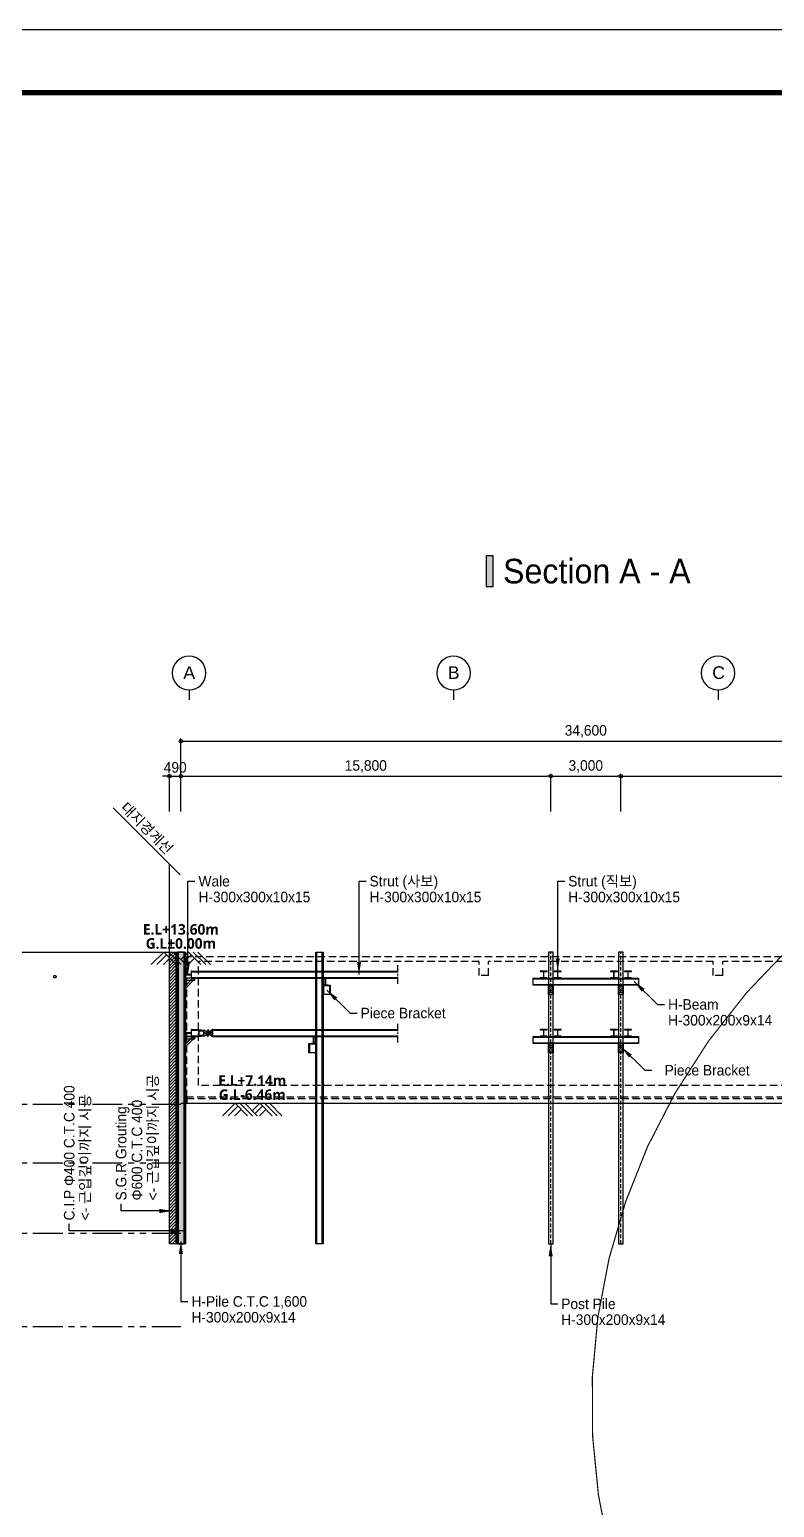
# Model space of a CAD drawing. Header units: millimetres. Extents: x 1073475 to 2890243, y -1340830 to -367733.
# Drawn here: x 1440523 to 1472353, y -430862 to -367733 of the extents above; entities that cross this region are included whole.
import ezdxf
from ezdxf.enums import TextEntityAlignment as Align
from ezdxf.xclip import XClip

# ---------------------------------------------------------------- set-up
doc = ezdxf.new("R2010")
doc.units = ezdxf.units.MM
doc.header["$LTSCALE"] = 50
doc.header["$XCLIPFRAME"] = 2
doc.header["$PDMODE"] = 3
doc.header["$PDSIZE"] = 100
for name, pattern in [('CENTER', [2, 1.25, -0.25, 0.25, -0.25]), ('HIDDEN', [9.525, 6.35, -3.175]), ('HIDDEN2', [4.7625, 3.175, -1.5875]), ('PHANTOM', [63.5, 31.75, -6.35, 6.35, -6.35, 6.35, -6.35])]:
    doc.linetypes.add(name, pattern=pattern)
doc.layers.get('Defpoints').update_dxf_attribs({"color": 151})
for name, color, linetype in [('1', 1, 'Continuous'), ('1-우수관로', 140, '우수'), ('11', 11, 'Continuous'), ('3', 3, 'Continuous'), ('A-SYM', 7, 'Continuous'), ('A_BRICK', 3, 'Continuous'), ('ANGLE', 1, 'Continuous'), ('C-DIM', 7, 'Continuous'), ('CIP', 1, 'Continuous'), ('H-BEAM', 5, 'Continuous'), ('LW-소공', 8, 'Continuous'), ('PIECE BRACKET', 1, 'Continuous'), ('PILE', 3, 'Continuous'), ('POST PILE', 6, 'Continuous'), ('POST PILE-1', 4, 'Continuous'), ('RXCOBAL', 7, 'Continuous'), ('SITE', 7, 'PHANTOM'), ('STRUT', 3, 'Continuous'), ('STRUT-하', 3, 'Continuous'), ('TEX', 3, 'Continuous'), ('TEXT', 3, 'Continuous'), ('TITLE-2', 3, 'Continuous'), ('WALE-1', 3, 'Continuous'), ('건축', 233, 'HIDDEN'), ('대지경계선', 6, 'PHANTOM'), ('연속지적도', 32, 'Continuous'), ('유압JACK', 2, 'Continuous'), ('주상도0', 222, 'Continuous'), ('지하지장물_가스관로', 2, 'Continuous'), ('지하지장물_상수관로', 5, 'HIDDEN2'), ('지하지장물_전기관로', 1, 'HIDDEN2')]:
    doc.layers.add(name, color=color, linetype=linetype)
doc.styles.add('LT', font='')
doc.styles.add('RXHG', font='arial.ttf')
doc.styles.get("Standard").update_dxf_attribs({"font": ''})
doc.styles.add('돋움', font='')
doc.styles.add('맑은고딕', font='malgunbd.ttf')
doc.styles.get('LT').set_extended_font_data('GulimChe')
doc.styles.get('Standard').set_extended_font_data('Dotum')
doc.styles.get('돋움').set_extended_font_data('Dotum')
doc.linetypes.add('GAS_LINE', pattern='A,0.5,-0.2,["GAS",Standard,S=0.1,R=0,X=-0.1,Y=-0.05],-0.25', length=0.95)
doc.linetypes.add('POWER_LINE', pattern='A,12.7,-5.08,["POWER",Standard,S=2.54,R=0,X=-2.54,Y=-1.27],-6.35', length=24.13)
doc.linetypes.add('WATER_LINE', pattern='A,12.7,-5.08,["WATER",Standard,S=2.54,R=0,X=-2.54,Y=-1.27],-6.35', length=24.13)
doc.linetypes.add('우수', pattern='A,0.5,-0.05,["우수",LT,S=0.1,R=0,X=0,Y=-0.05],-0.4', length=0.95)
doc.dimstyles.new('SAM-200-지시선', dxfattribs={"dimscale": 0.1, "dimtxt": 300, "dimasz": 360, "dimexe": 70, "dimexo": 0, "dimgap": 100, "dimtad": 1, "dimdec": 0, "dimzin": 0, "dimdsep": 46, "dimlunit": 6, "dimtxsty": '돋움', "dimcen": 100, "dimclrd": 1, "dimclre": 1, "dimclrt": 256, "dimadec": 0, "dimazin": 0, "dimtfac": 1, "dimtdec": 0, "dimtix": 1, "dimtmove": 2, "dimatfit": 3, "dimfxl": 70, "dimtolj": 1, "dimtzin": 0, "dimlwd": -1, "dimlwe": -1, "dimarcsym": 0})
doc.dimstyles.new('SAM-300', dxfattribs={"dimscale": 1.5, "dimtxt": 300, "dimasz": 100, "dimexe": 70, "dimexo": 0, "dimgap": 100, "dimtad": 1, "dimdec": 0, "dimzin": 0, "dimdsep": 46, "dimlunit": 6, "dimtxsty": '돋움', "dimblk": 'ORIGIN', "dimcen": 100, "dimclrd": 1, "dimclre": 1, "dimclrt": 7, "dimadec": 0, "dimazin": 0, "dimtfac": 1, "dimtdec": 0, "dimtix": 1, "dimtmove": 2, "dimatfit": 3, "dimfxl": 70, "dimtolj": 1, "dimtzin": 0, "dimlwd": -1, "dimlwe": -1, "dimarcsym": 0})

# ---------------------------------------------------------------- blocks, each defined once
blk = doc.blocks.new('A$405090834614')
at = {"layer": '1-우수관로', "color": 251, "linetype": '우수', "lineweight": 0, "ltscale": 80}
blk.add_lwpolyline([(185502, 13028), (184884, 22596), (180273, 88945), (172057, 168906), (121638, 164312), (118262, 188984)], dxfattribs=at)
at = {"layer": '연속지적도', "color": 251}
for p, q in [((195078, 143943), (209727, 2404)), ((209727, 2404), (195078, 143943))]:
    blk.add_line(p, q, dxfattribs=at)
at = {"layer": '지하지장물_가스관로', "color": 251, "linetype": 'GAS_LINE', "ltscale": 3}
blk.add_lwpolyline([(172043, 129154), (173937, 129308), (182760, 39013), (182551, 11068)], dxfattribs=at)
at = {"layer": '지하지장물_상수관로', "color": 251, "linetype": 'WATER_LINE', "ltscale": 3}
blk.add_lwpolyline([(165003, 177754), (176543, 74656), (179909, 44130), (180541, 14655)], dxfattribs=at)
at = {"layer": '지하지장물_전기관로', "color": 251, "linetype": 'POWER_LINE', "ltscale": 3}
blk.add_lwpolyline([(186670, 16637), (186590, 33534), (184398, 74092), (182595, 86963), (177310, 132594), (173297, 174213)], dxfattribs=at)
blk = doc.blocks.new('A$C62E05D53')
at = {"layer": '1'}
for p, q in [((-273, 0), (-628, -356)), ((84, -356), (-273, 0)), ((221, -356), (-137, 0)), ((357, -356), (0, 0)), ((429, 0), (215, -215)), ((787, -356), (429, 0)), ((923, -356), (566, 0)), ((1060, -356), (703, 0)), ((-195, -78), (-472, -356)), ((-97, -175), (-277, -356)), ((508, -78), (294, -293)), ((605, -175), (425, -356))]:
    blk.add_line(p, q, dxfattribs=at)
blk = doc.blocks.new('A-A')
at = {"layer": '건축'}
for p, q in [((-17050, 260), (-17050, 6260)), ((13150, 6260), (-17050, 6260)), ((-16550, 760), (-16550, 6060)), ((-4550, 6060), (-16550, 6060)), ((-4550, 5460), (-4550, 6060)), ((5450, 6060), (-4150, 6060)), ((-4150, 5460), (-4150, 6060)), ((5450, 5460), (5450, 6060)), ((12750, 6060), (5850, 6060)), ((5850, 5460), (5850, 6060)), ((12750, 5460), (12750, 6060)), ((17050, 6160), (13150, 6160)), ((16550, 5960), (13150, 5960)), ((13150, 5960), (13150, 760)), ((16550, 5960), (16550, 760)), ((17050, 6160), (17050, 260)), ((-4150, 5460), (-4550, 5460)), ((5850, 5460), (5450, 5460)), ((12950, 5460), (12750, 5460)), ((12950, 760), (-16550, 760)), ((16550, 760), (13150, 760)), ((-17050, 260), (-17050, 0)), ((17050, 260), (-17050, 260)), ((-17050, 200), (17050, 200)), ((-17050, 0), (17050, 0)), ((17050, 260), (17050, 0))]:
    blk.add_line(p, q, dxfattribs=at)
for points in [[(13150, 6160), (13150, 6260)], [(12950, 5460), (12950, 760)]]:
    blk.add_lwpolyline(points, dxfattribs=at)
blk = doc.blocks.new('A$C26452653')
at = {"layer": '유압JACK'}
for p, q in [((0, 600), (0, 587)), ((0, 600), (300, 600)), ((300, 600), (0, 600)), ((0, 13), (26, 234)), ((0, 13), (0, 0)), ((0, 0), (300, 0)), ((5, 582), (62, 582)), ((5, 582), (150, 582)), ((5, 582), (125, 582)), ((5, 18), (25, 18)), ((9, 582), (82, 471)), ((17, 413), (64, 417)), ((17, 393), (64, 389)), ((40, 33), (40, 244)), ((77, 363), (54, 296)), ((56, 21), (56, 199)), ((56, 168), (60, 168)), ((56, 153), (60, 153)), ((56, 63), (60, 63)), ((56, 48), (60, 48)), ((70, 311), (57, 299)), ((59, 18), (241, 18)), ((60, 168), (60, 153)), ((60, 48), (60, 63)), ((83, 450), (77, 568)), ((77, 434), (77, 432)), ((77, 432), (77, 372)), ((77, 374), (77, 372)), ((77, 373), (77, 372)), ((133, 368), (77, 368)), ((77, 368), (77, 327)), ((150, 438), (81, 438)), ((150, 368), (81, 368)), ((150, 444), (89, 444)), ((92, 226), (92, 221)), ((92, 226), (207, 226)), ((92, 221), (207, 221)), ((95, 444), (95, 438)), ((95, 444), (205, 444)), ((95, 438), (205, 438)), ((98, 444), (98, 438)), ((98, 234), (98, 226)), ((98, 226), (197, 226)), ((101, 235), (101, 226)), ((102, 226), (102, 221)), ((103, 226), (103, 221)), ((103, 221), (195, 221)), ((103, 218), (103, 213)), ((103, 218), (195, 218)), ((103, 213), (197, 213)), ((105, 221), (105, 218)), ((133, 368), (222, 368)), ((295, 582), (139, 582)), ((142, 479), (140, 567)), ((141, 247), (141, 360)), ((141, 341), (159, 341)), ((141, 259), (159, 259)), ((150, 444), (211, 444)), ((150, 438), (218, 438)), ((150, 368), (218, 368)), ((158, 479), (160, 567)), ((159, 247), (159, 360)), ((295, 582), (175, 582)), ((195, 221), (197, 221)), ((195, 221), (195, 218)), ((195, 218), (197, 218)), ((197, 226), (197, 221)), ((197, 226), (197, 221)), ((197, 226), (197, 221)), ((197, 226), (202, 226)), ((197, 218), (197, 213)), ((199, 235), (199, 226)), ((202, 444), (202, 438)), ((202, 234), (202, 226)), ((205, 444), (205, 438)), ((207, 226), (207, 221)), ((217, 450), (223, 568)), ((291, 582), (218, 471)), ((222, 434), (222, 432)), ((222, 432), (222, 372)), ((222, 374), (222, 372)), ((222, 373), (222, 372)), ((222, 368), (222, 327)), ((222, 363), (246, 296)), ((230, 311), (243, 299)), ((282, 413), (236, 417)), ((282, 393), (236, 389)), ((295, 582), (238, 582)), ((240, 168), (240, 153)), ((244, 168), (240, 168)), ((244, 153), (240, 153)), ((244, 63), (240, 63)), ((240, 48), (240, 63)), ((244, 48), (240, 48)), ((244, 21), (244, 199)), ((260, 33), (260, 244)), ((300, 13), (274, 234)), ((295, 18), (275, 18)), ((300, 600), (300, 587)), ((300, 13), (300, 0))]:
    blk.add_line(p, q, dxfattribs=at)
for centre, radius, start, end in [((5, 587), 5, 180, 270), ((5, 13), 5, 90, 180), ((17, 403), 10, 90, 270), ((25, 33), 15, 270, 0), ((135, 221), 110, 135, 172.99693), ((150, 236), 110, 135.36023, 180), ((81, 199), 25, 119.7623, 180), ((59, 21), 3, 180, 270), ((62, 567), 15, 3, 90), ((62, 432), 15, 274.76364, 0), ((62, 374), 15, 0, 85.23636), ((150, 79), 164, 90, 119.7623), ((57, 327), 20, 315.36023, 0), ((81, 434), 4, 90, 180), ((81, 372), 4, 180, 270), ((89, 450), 6, 183, 270), ((125, 567), 15, 1.2674, 90), ((132, 479), 10, 270, 1.2674), ((133, 360), 7.5, 0, 90), ((150, 403), 15, 90, 270), ((136, 247), 5, 274.75184, 0), ((150, 403), 10, 90, 270), ((150, 403), 15, 270, 90), ((150, 403), 10, 270, 90), ((150, 79), 164, 60.2377, 90), ((168, 479), 10, 178.7326, 270), ((166, 360), 7.5, 90, 180), ((164, 247), 5, 180, 265.24816), ((175, 567), 15, 90, 178.7326), ((211, 450), 6, 270, 357), ((218, 434), 4, 0, 90), ((218, 372), 4, 270, 0), ((237, 432), 15, 180, 265.23636), ((238, 567), 15, 90, 177), ((237, 374), 15, 94.76364, 180), ((242, 327), 20, 180, 224.63977), ((150, 236), 110, 0, 44.63977), ((219, 199), 25, 0, 60.2377), ((241, 21), 3, 270, 0), ((165, 221), 110, 7.00307, 45), ((275, 33), 15, 180, 270), ((282, 403), 10, 270, 90), ((295, 587), 5, 270, 0), ((295, 13), 5, 0, 90)]:
    blk.add_arc(centre, radius, start, end, dxfattribs=at)
blk = doc.blocks.new('A$C52A661DD')
at = {"layer": 'ANGLE'}
for p, q in [((-450, -10), (0, -10)), ((-361, -7), (0, -368))]:
    blk.add_line(p, q, dxfattribs=at)
for points in [[(-450, 0), (0, 0), (0, -90), (-450, -90)], [(-354, 0), (0, -354), (0, -481), (-417, -64)]]:
    blk.add_lwpolyline(points, close=True, dxfattribs=at)
blk = doc.blocks.new('A$C6CA04DE3')
at = {"layer": 'PIECE BRACKET', "color": 8}
blk.add_lwpolyline([(-100, 0), (100, 0), (100, -400), (-100, -400)], close=True, dxfattribs=at)
for centre in [(-53, -75), (-53, -155), (-53, -235), (-53, -315), (53, -75), (53, -155), (53, -235), (53, -315)]:
    blk.add_circle(centre, 14.6, dxfattribs=at)
blk = doc.blocks.new('_Origin')
at = {"color": 0, "linetype": 'ByBlock', "lineweight": -2}
blk.add_line((0, 0), (-1, 0), dxfattribs=at)
blk.add_circle((0, 0), 0.5, dxfattribs=at)
blk = doc.blocks.new('*D701')
at = {"layer": 'C-DIM', "color": 1, "ltscale": 0.2, "transparency": 16777216}
for p, q in [((1446501, -401128), (1446501, -399523)), ((1446991, -401128), (1446991, -399523)), ((1446351, -399628), (1446201, -399628)), ((1446501, -399628), (1446991, -399628)), ((1447141, -399628), (1447291, -399628))]:
    blk.add_line(p, q, dxfattribs=at)
at = {"layer": 'Defpoints', "color": 0, "ltscale": 0.2, "transparency": 16777216}
for p in [(1446991, -399628), (1446501, -401128), (1446991, -401128)]:
    blk.add_point(p, dxfattribs=at)
at = {"layer": 'C-DIM', "color": 1, "ltscale": 0.2, "transparency": 16777216, "xscale": 150, "yscale": 150, "zscale": 150}
blk.add_blockref('_Origin', (1446501, -399628), dxfattribs=at)
at = {"layer": 'C-DIM', "color": 1, "ltscale": 0.2, "transparency": 16777216, "xscale": 150, "yscale": 150, "zscale": 150, "rotation": 180}
blk.add_blockref('_Origin', (1446991, -399628), dxfattribs=at)
at = {"layer": 'C-DIM', "color": 7, "ltscale": 0.2, "transparency": 16777216, "insert": (1446746, -399252), "char_height": 450, "attachment_point": 5, "style": '돋움'}
blk.add_mtext('\\A1;490', dxfattribs=at)
blk = doc.blocks.new('*D702')
at = {"layer": 'C-DIM', "color": 1, "ltscale": 0.2, "transparency": 16777216}
for p, q in [((1446991, -401128), (1446991, -399523)), ((1462791, -401128), (1462791, -399523)), ((1447141, -399628), (1462641, -399628))]:
    blk.add_line(p, q, dxfattribs=at)
at = {"layer": 'Defpoints', "color": 0, "ltscale": 0.2, "transparency": 16777216}
for p in [(1462791, -399628), (1446991, -401128), (1462791, -401128)]:
    blk.add_point(p, dxfattribs=at)
at = {"layer": 'C-DIM', "color": 1, "ltscale": 0.2, "transparency": 16777216, "xscale": 150, "yscale": 150, "zscale": 150, "rotation": 180}
blk.add_blockref('_Origin', (1446991, -399628), dxfattribs=at)
at = {"layer": 'C-DIM', "color": 1, "ltscale": 0.2, "transparency": 16777216, "xscale": 150, "yscale": 150, "zscale": 150}
blk.add_blockref('_Origin', (1462791, -399628), dxfattribs=at)
at = {"layer": 'C-DIM', "color": 7, "ltscale": 0.2, "transparency": 16777216, "insert": (1454891, -399209), "char_height": 450, "attachment_point": 5, "style": '돋움'}
blk.add_mtext('\\A1;15,800', dxfattribs=at)
blk = doc.blocks.new('*D703')
at = {"layer": 'C-DIM', "color": 1, "ltscale": 0.2, "transparency": 16777216}
for p, q in [((1462791, -401128), (1462791, -399523)), ((1465791, -401128), (1465791, -399523)), ((1462941, -399628), (1465641, -399628))]:
    blk.add_line(p, q, dxfattribs=at)
at = {"layer": 'Defpoints', "color": 0, "ltscale": 0.2, "transparency": 16777216}
for p in [(1465791, -399628), (1462791, -401128), (1465791, -401128)]:
    blk.add_point(p, dxfattribs=at)
at = {"layer": 'C-DIM', "color": 1, "ltscale": 0.2, "transparency": 16777216, "xscale": 150, "yscale": 150, "zscale": 150, "rotation": 180}
blk.add_blockref('_Origin', (1462791, -399628), dxfattribs=at)
at = {"layer": 'C-DIM', "color": 1, "ltscale": 0.2, "transparency": 16777216, "xscale": 150, "yscale": 150, "zscale": 150}
blk.add_blockref('_Origin', (1465791, -399628), dxfattribs=at)
at = {"layer": 'C-DIM', "color": 7, "ltscale": 0.2, "transparency": 16777216, "insert": (1464291, -399209), "char_height": 450, "attachment_point": 5, "style": '돋움'}
blk.add_mtext('\\A1;3,000', dxfattribs=at)
blk = doc.blocks.new('*D704')
at = {"layer": 'C-DIM', "color": 1, "ltscale": 0.2, "transparency": 16777216}
for p, q in [((1465791, -401128), (1465791, -399523)), ((1481591, -401128), (1481591, -399523)), ((1465941, -399628), (1481441, -399628))]:
    blk.add_line(p, q, dxfattribs=at)
at = {"layer": 'Defpoints', "color": 0, "ltscale": 0.2, "transparency": 16777216}
for p in [(1481591, -399628), (1465791, -401128), (1481591, -401128)]:
    blk.add_point(p, dxfattribs=at)
at = {"layer": 'C-DIM', "color": 1, "ltscale": 0.2, "transparency": 16777216, "xscale": 150, "yscale": 150, "zscale": 150, "rotation": 180}
blk.add_blockref('_Origin', (1465791, -399628), dxfattribs=at)
at = {"layer": 'C-DIM', "color": 1, "ltscale": 0.2, "transparency": 16777216, "xscale": 150, "yscale": 150, "zscale": 150}
blk.add_blockref('_Origin', (1481591, -399628), dxfattribs=at)
at = {"layer": 'C-DIM', "color": 7, "ltscale": 0.2, "transparency": 16777216, "insert": (1473691, -399209), "char_height": 450, "attachment_point": 5, "style": '돋움'}
blk.add_mtext('\\A1;15,800', dxfattribs=at)
blk = doc.blocks.new('*D706')
at = {"layer": 'C-DIM', "color": 1, "ltscale": 0.2, "transparency": 16777216}
for p, q in [((1446991, -399628), (1446991, -398023)), ((1447141, -398128), (1481441, -398128)), ((1481591, -399628), (1481591, -398023))]:
    blk.add_line(p, q, dxfattribs=at)
at = {"layer": 'Defpoints', "color": 0, "ltscale": 0.2, "transparency": 16777216}
for p in [(1481591, -398128), (1446991, -399628), (1481591, -399628)]:
    blk.add_point(p, dxfattribs=at)
at = {"layer": 'C-DIM', "color": 1, "ltscale": 0.2, "transparency": 16777216, "xscale": 150, "yscale": 150, "zscale": 150, "rotation": 180}
blk.add_blockref('_Origin', (1446991, -398128), dxfattribs=at)
at = {"layer": 'C-DIM', "color": 1, "ltscale": 0.2, "transparency": 16777216, "xscale": 150, "yscale": 150, "zscale": 150}
blk.add_blockref('_Origin', (1481591, -398128), dxfattribs=at)
at = {"layer": 'C-DIM', "color": 7, "ltscale": 0.2, "transparency": 16777216, "insert": (1464291, -397709), "char_height": 450, "attachment_point": 5, "style": '돋움'}
blk.add_mtext('\\A1;34,600', dxfattribs=at)
blk = doc.blocks.new('A$C434C2950')
at = {"layer": 'PIECE BRACKET'}
for p, q in [((0, -14), (300, -14)), ((20, -14), (20, -400)), ((280, -14), (280, -400))]:
    blk.add_line(p, q, dxfattribs=at)
blk.add_lwpolyline([(0, 0), (300, 0), (300, -400), (0, -400)], close=True, dxfattribs=at)
blk = doc.blocks.new('dbox')
at = {"layer": '11'}
blk.add_line((4288, 57600), (81088, 57600), dxfattribs=at)
at = {"layer": '11', "const_width": 150}
blk.add_lwpolyline([(81088, 1800), (4288, 1800), (4288, 57600), (81088, 57600)], close=True, dxfattribs=at)
at = {"layer": 'TEXT', "color": 7}
blk.add_line((0, 59400), (84100, 59400), dxfattribs=at)
at = {"layer": 'TEX', "color": 6, "linetype": 'Continuous', "style": 'RXHG', "width": 1}
for tag, p in [('일자', (76628, 15972)), ('축척', (76628, 13925)), ('설계번호', (76684, 12170))]:
    blk.add_attdef(tag, p, '', height=300, dxfattribs=at)
at = {"layer": 'TEX', "color": 7, "linetype": 'Continuous', "style": 'RXHG', "width": 1}
blk.add_attdef('파일명', (81840, 4453), '', height=300, rotation=90, dxfattribs=at)
at = {"layer": 'TEX', "linetype": 'Continuous', "style": 'RXHG', "width": 1}
for tag, p in [('도면명-1', (77799, 3389)), ('도면명-2', (77799, 2662))]:
    blk.add_attdef(tag, text='', height=400, dxfattribs=at).set_placement(p, align=Align.CENTER)
blk = doc.blocks.new('DD')
at = {"layer": 'RXCOBAL', "color": 7}
blk.add_line((-631, 0), (0, 0), dxfattribs=at)
blk.add_circle((-1711, 0), 1080, dxfattribs=at)
at = {"layer": 'A_BRICK', "style": 'RXHG'}
blk.add_attdef('BUB', text='', height=810, dxfattribs=at).set_placement((-1747, -407), align=Align.CENTER)

msp = doc.modelspace()

# ---------------------------------------------------------------- hatches: boundary and pattern name
at = {"layer": 'A-SYM'}
msp.add_hatch(color=2, dxfattribs=at).paths.add_polyline_path([(1460336.3, -390210.3), (1460033.2, -390210.3), (1460033.2, -391523.5), (1460336.3, -391523.5)])
at = {"layer": 'CIP'}
h = msp.add_hatch(dxfattribs=at)
h.set_pattern_fill('AR-CONC', color=256, scale=2, style=0)
h.set_pattern_definition([(50, (1446790.7, -421340.03), (364.3693, -31.878), [38.1, -419.1]), (355, (1446790.7, -421340.03), (-70.486, 382.113), [30.48, -335.28]), (100.451, (1446821.08, -421342.7), (293.885, 350.233), [32.38, -356.18]), (46.1842, (1446790.7, -421238.43), (542.158, -84.085), [57.15, -628.65]), (96.6356, (1446835.9, -421245.44), (474.808, 494.851), [48.57, -534.27]), (351.184, (1446790.7, -421238.43), (474.81, 494.85), [45.72, -502.92]), (21, (1446841.5, -421263.83), (303.23, -204.531), [38.1, -419.1]), (326, (1446841.5, -421263.83), (123.604, 368.376), [30.48, -335.28]), (71.4514, (1446866.78, -421280.87), (426.833, 163.846), [32.38, -356.18]), (37.5, (1446790.71, -421340.03), (6.1772, 169.1101), [0, -331.216, 0, -340.36, 0, -336.55]), (7.5, (1446790.71, -421340.03), (133.6393, 200.3611), [0, -194.056, 0, -323.596, 0, -128.27]), (327.5, (1446677.43, -421340.03), (271.1812, -11.4575), [0, -127, 0, -396.24, 0, -525.78]), (317.5, (1446626.63, -421340.03), (296.2584, 50.853), [0, -165.1, 0, -263.144, 0, -373.38])])
h.paths.add_polyline_path([(1446790.7, -407140), (1447190.7, -407140), (1447190.7, -419600), (1446790.7, -419600)])
at = {"layer": 'LW-소공'}
h = msp.add_hatch(dxfattribs=at)
h.set_pattern_fill('ANSI31', color=256, scale=30, style=0)
h.set_pattern_definition([(45, (1446490.71, -421340.03), (-67.3519, 67.3519), [])])
h.paths.add_polyline_path([(1446500.7, -407140), (1446790.7, -407140), (1446790.7, -419600), (1446500.7, -419600)])

# ---------------------------------------------------------------- linework, layer by layer
at = {"ltscale": 0.2}
for p, q in [((1430730.4, -407140), (1446990.7, -407140)), ((1446990.7, -413600), (1481590.7, -413600))]:
    msp.add_line(p, q, dxfattribs=at)
at = {"layer": '3', "color": 5, "linetype": 'HIDDEN', "ltscale": 5, "true_color": 0x0000e6, "const_width": 50, "flags": 128}
msp.add_lwpolyline([(1506259.2, -448785.8, 0.1696602), (1517084.4, -437643.7, 0.2443073), (1515997.5, -413165, 0.5773503), (1468106.3, -413165, 0.2443073), (1467019.4, -437643.7, 0.1696602), (1477844.7, -448785.8, 0.236096)], format="xyb", close=True, dxfattribs=at)
at = {"layer": 'A-SYM', "color": 2}
msp.add_lwpolyline([(1460336.3, -390210.3), (1460033.2, -390210.3), (1460033.2, -391523.5), (1460336.3, -391523.5)], close=True, dxfattribs=at)
at = {"layer": 'CIP'}
msp.add_lwpolyline([(1446790.7, -407140), (1447190.7, -407140), (1447190.7, -419600), (1446790.7, -419600)], close=True, dxfattribs=at)
at = {"layer": 'H-BEAM'}
for points in [[(1453062.1, -408550), (1453062.1, -408536), (1453137.6, -408536, 0.4142136), (1453157.6, -408516), (1453157.6, -408284, 0.4142136), (1453137.6, -408264), (1453062.1, -408264), (1453062.1, -408250), (1453262.1, -408250), (1453262.1, -408264), (1453186.6, -408264, 0.4142136), (1453166.6, -408284), (1453166.6, -408516, 0.4142136), (1453186.6, -408536), (1453262.1, -408536), (1453262.1, -408550)], [(1452562.1, -411050), (1452562.1, -411036), (1452637.6, -411036, 0.4142136), (1452657.6, -411016), (1452657.6, -410784, 0.4142136), (1452637.6, -410764), (1452562.1, -410764), (1452562.1, -410750), (1452762.1, -410750), (1452762.1, -410764), (1452686.6, -410764, 0.4142136), (1452666.6, -410784), (1452666.6, -411016, 0.4142136), (1452686.6, -411036), (1452762.1, -411036), (1452762.1, -411050)]]:
    msp.add_lwpolyline(points, format="xyb", close=True, dxfattribs=at)
for points in [[(1462040.7, -408550), (1462040.7, -408250), (1466540.7, -408250), (1466540.7, -408550), (1462040.7, -408550)], [(1462040.7, -411050), (1462040.7, -410750), (1466540.7, -410750), (1466540.7, -411050), (1462040.7, -411050)]]:
    msp.add_lwpolyline(points, dxfattribs=at)
at = {"layer": 'LW-소공'}
msp.add_lwpolyline([(1446500.7, -407140), (1446790.7, -407140), (1446790.7, -419600), (1446500.7, -419600)], close=True, dxfattribs=at)
at = {"layer": 'PILE', "color": 1}
for p, q in [((1446870.7, -407140), (1446870.7, -419600)), ((1447110.7, -407140), (1447110.7, -419600))]:
    msp.add_line(p, q, dxfattribs=at)
at = {"layer": 'PILE'}
msp.add_lwpolyline([(1446840.7, -419600), (1447140.7, -419600), (1447140.7, -407140), (1446840.7, -407140), (1446840.7, -419600)], dxfattribs=at)
at = {"layer": 'POST PILE', "color": 1}
for p, q in [((1452792.1, -419600), (1452792.1, -407140)), ((1453032.1, -419600), (1453032.1, -407140))]:
    msp.add_line(p, q, dxfattribs=at)
at = {"layer": 'POST PILE-1', "color": 1, "linetype": 'HIDDEN2'}
for p, q in [((1462790.7, -419600), (1462790.7, -407140)), ((1465790.7, -419600), (1465790.7, -407140))]:
    msp.add_line(p, q, dxfattribs=at)
at = {"layer": 'POST PILE-1'}
msp.add_lwpolyline([(1452762.1, -419600), (1452762.1, -407140), (1453062.1, -407140), (1453062.1, -419600), (1452762.1, -419600)], dxfattribs=at)
for points in [[(1462690.7, -407140), (1462690.7, -419600), (1462890.7, -419600), (1462890.7, -407140)], [(1465690.7, -407140), (1465690.7, -419600), (1465890.7, -419600), (1465890.7, -407140)]]:
    msp.add_lwpolyline(points, close=True, dxfattribs=at)
at = {"layer": 'SITE'}
msp.add_circle((1441605.6, -408190), 50, dxfattribs=at)
at = {"layer": 'STRUT'}
for p, q in [((1447440.7, -407950), (1456249.8, -407950)), ((1447440.7, -408250), (1456249.8, -408250)), ((1447440.7, -410450), (1447740.7, -410450)), ((1447440.7, -410750), (1447740.7, -410750)), ((1448340.7, -410450), (1456249.8, -410450)), ((1448340.7, -410750), (1456249.8, -410750))]:
    msp.add_line(p, q, dxfattribs=at)
at = {"layer": 'STRUT', "color": 1}
for p, q in [((1447440.7, -407980), (1456249.8, -407980)), ((1447440.7, -408220), (1456249.8, -408220)), ((1447440.7, -410480), (1447740.7, -410480)), ((1447440.7, -410720), (1447740.7, -410720)), ((1448340.7, -410480), (1456249.8, -410480)), ((1448340.7, -410720), (1456249.8, -410720))]:
    msp.add_line(p, q, dxfattribs=at)
at = {"layer": 'STRUT'}
for points in [[(1462340.7, -407950), (1462340.7, -407965), (1462465.7, -407965, -0.4142136), (1462485.7, -407985), (1462485.7, -408215, -0.4142136), (1462465.7, -408235), (1462340.7, -408235), (1462340.7, -408250), (1462640.7, -408250), (1462640.7, -408235), (1462515.7, -408235, -0.4142136), (1462495.7, -408215), (1462495.7, -407985, -0.4142136), (1462515.7, -407965), (1462640.7, -407965), (1462640.7, -407950)], [(1462940.7, -407950), (1462940.7, -407965), (1463065.7, -407965, -0.4142136), (1463085.7, -407985), (1463085.7, -408215, -0.4142136), (1463065.7, -408235), (1462940.7, -408235), (1462940.7, -408250), (1463240.7, -408250), (1463240.7, -408235), (1463115.7, -408235, -0.4142136), (1463095.7, -408215), (1463095.7, -407985, -0.4142136), (1463115.7, -407965), (1463240.7, -407965), (1463240.7, -407950)], [(1465340.7, -407950), (1465340.7, -407965), (1465465.7, -407965, -0.4142136), (1465485.7, -407985), (1465485.7, -408215, -0.4142136), (1465465.7, -408235), (1465340.7, -408235), (1465340.7, -408250), (1465640.7, -408250), (1465640.7, -408235), (1465515.7, -408235, -0.4142136), (1465495.7, -408215), (1465495.7, -407985, -0.4142136), (1465515.7, -407965), (1465640.7, -407965), (1465640.7, -407950)], [(1465940.7, -407950), (1465940.7, -407965), (1466065.7, -407965, -0.4142136), (1466085.7, -407985), (1466085.7, -408215, -0.4142136), (1466065.7, -408235), (1465940.7, -408235), (1465940.7, -408250), (1466240.7, -408250), (1466240.7, -408235), (1466115.7, -408235, -0.4142136), (1466095.7, -408215), (1466095.7, -407985, -0.4142136), (1466115.7, -407965), (1466240.7, -407965), (1466240.7, -407950)], [(1462340.7, -410450), (1462340.7, -410465), (1462465.7, -410465, -0.4142136), (1462485.7, -410485), (1462485.7, -410715, -0.4142136), (1462465.7, -410735), (1462340.7, -410735), (1462340.7, -410750), (1462640.7, -410750), (1462640.7, -410735), (1462515.7, -410735, -0.4142136), (1462495.7, -410715), (1462495.7, -410485, -0.4142136), (1462515.7, -410465), (1462640.7, -410465), (1462640.7, -410450)], [(1462940.7, -410450), (1462940.7, -410465), (1463065.7, -410465, -0.4142136), (1463085.7, -410485), (1463085.7, -410715, -0.4142136), (1463065.7, -410735), (1462940.7, -410735), (1462940.7, -410750), (1463240.7, -410750), (1463240.7, -410735), (1463115.7, -410735, -0.4142136), (1463095.7, -410715), (1463095.7, -410485, -0.4142136), (1463115.7, -410465), (1463240.7, -410465), (1463240.7, -410450)], [(1465340.7, -410450), (1465340.7, -410465), (1465465.7, -410465, -0.4142136), (1465485.7, -410485), (1465485.7, -410715, -0.4142136), (1465465.7, -410735), (1465340.7, -410735), (1465340.7, -410750), (1465640.7, -410750), (1465640.7, -410735), (1465515.7, -410735, -0.4142136), (1465495.7, -410715), (1465495.7, -410485, -0.4142136), (1465515.7, -410465), (1465640.7, -410465), (1465640.7, -410450)], [(1465940.7, -410450), (1465940.7, -410465), (1466065.7, -410465, -0.4142136), (1466085.7, -410485), (1466085.7, -410715, -0.4142136), (1466065.7, -410735), (1465940.7, -410735), (1465940.7, -410750), (1466240.7, -410750), (1466240.7, -410735), (1466115.7, -410735, -0.4142136), (1466095.7, -410715), (1466095.7, -410485, -0.4142136), (1466115.7, -410465), (1466240.7, -410465), (1466240.7, -410450)]]:
    msp.add_lwpolyline(points, format="xyb", close=True, dxfattribs=at)
at = {"layer": 'STRUT-하', "color": 1, "linetype": 'CENTER', "ltscale": 5}
for p, q in [((1456249.8, -407699.5), (1456249.8, -408500.6)), ((1456249.8, -410199.5), (1456249.8, -411000.6))]:
    msp.add_line(p, q, dxfattribs=at)
at = {"layer": 'STRUT-하', "color": 1}
for p, q in [((1462040.7, -408280), (1466540.7, -408280)), ((1462040.7, -408520), (1466540.7, -408520)), ((1462040.7, -410780), (1466540.7, -410780)), ((1462040.7, -411020), (1466540.7, -411020))]:
    msp.add_line(p, q, dxfattribs=at)
at = {"layer": 'WALE-1'}
for points in [[(1447140.7, -408250), (1447155.7, -408250), (1447155.7, -408125, -0.4142136), (1447175.7, -408105), (1447405.7, -408105, -0.4142136), (1447425.7, -408125), (1447425.7, -408250), (1447440.7, -408250), (1447440.7, -407950), (1447425.7, -407950), (1447425.7, -408075, -0.4142136), (1447405.7, -408095), (1447175.7, -408095, -0.4142136), (1447155.7, -408075), (1447155.7, -407950), (1447140.7, -407950)], [(1447140.7, -410750), (1447155.7, -410750), (1447155.7, -410625, -0.4142136), (1447175.7, -410605), (1447405.7, -410605, -0.4142136), (1447425.7, -410625), (1447425.7, -410750), (1447440.7, -410750), (1447440.7, -410450), (1447425.7, -410450), (1447425.7, -410575, -0.4142136), (1447405.7, -410595), (1447175.7, -410595, -0.4142136), (1447155.7, -410575), (1447155.7, -410450), (1447140.7, -410450)]]:
    msp.add_lwpolyline(points, format="xyb", close=True, dxfattribs=at)
at = {"layer": '대지경계선', "color": 8, "linetype": 'Continuous'}
for p, q in [((1446962, -403841.2), (1444100.3, -400979.4)), ((1446500.7, -407140), (1446500.7, -403379.9))]:
    msp.add_line(p, q, dxfattribs=at)
at = {"layer": '주상도0', "linetype": 'PHANTOM', "ltscale": 0.8}
for points in [[(1420348.9, -413640), (1446990.7, -413640)], [(1420348.9, -416140), (1446990.7, -416140)], [(1420348.9, -419140), (1446990.7, -419140)], [(1420348.9, -423140), (1446990.7, -423140)]]:
    msp.add_lwpolyline(points, dxfattribs=at)

# ---------------------------------------------------------------- block references
at = {"xscale": 1.5, "yscale": 1.5, "zscale": 1.5}
msp.add_blockref('dbox', (1410082.7, -456833.1), dxfattribs=at)
ref = msp.add_blockref('A$405090834614', (1442878.4, -591810.2), dxfattribs=dict(rotation=83.9464212542183))
XClip(ref).set_block_clipping_path([(87977.8492422819, 202827.7349661703), (102823.6229538787, 62839.0134570275), (213801.3092563641, 74608.173144479), (198955.5355447673, 214596.8946536218)])
ref = msp.add_blockref('DD', (1447340.7, -396360.3), dxfattribs=dict(xscale=-0.6666666666666666, yscale=0.6666666666666666, zscale=0.6666666666666666, rotation=90))
ref.add_attrib('BUB', 'A', dxfattribs={"layer": 'A_BRICK', "height": 540.2, "style": 'RXHG'}).set_placement((1447093.7, -395202.2), align=Align.MIDDLE_LEFT)
ref = msp.add_blockref('DD', (1458640.7, -396360.3), dxfattribs=dict(xscale=-0.6666666666666666, yscale=0.6666666666666666, zscale=0.6666666666666666, rotation=90))
ref.add_attrib('BUB', 'B', dxfattribs={"layer": 'A_BRICK', "height": 540.2, "style": 'RXHG'}).set_placement((1458393.7, -395202.2), align=Align.MIDDLE_LEFT)
ref = msp.add_blockref('DD', (1469940.7, -396360.3), dxfattribs=dict(xscale=-0.6666666666666666, yscale=0.6666666666666666, zscale=0.6666666666666666, rotation=90))
ref.add_attrib('BUB', 'C', dxfattribs={"layer": 'A_BRICK', "height": 540.2, "style": 'RXHG'}).set_placement((1469693.7, -395202.2), align=Align.MIDDLE_LEFT)
at = {"layer": 'ANGLE', "xscale": -1}
for p in [(1447140.7, -408250), (1447140.7, -410750)]:
    msp.add_blockref('A$C52A661DD', p, dxfattribs=at)
at = {"layer": 'C-DIM', "xscale": 1.5, "yscale": 1.5, "zscale": 1.5}
for p in [(1446664.5, -407140), (1449715.8, -413600)]:
    msp.add_blockref('A$C62E05D53', p, dxfattribs=at)
at = {"layer": 'PIECE BRACKET'}
for p in [(1453062.1, -408550), (1452462.1, -411050)]:
    msp.add_blockref('A$C434C2950', p, dxfattribs=at)
at = {"layer": 'PIECE BRACKET', "color": 8}
for p in [(1462790.7, -408550), (1465790.7, -408550), (1462790.7, -411050), (1465790.7, -411050)]:
    msp.add_blockref('A$C6CA04DE3', p, dxfattribs=at)
at = {"layer": '건축'}
msp.add_blockref('A-A', (1464290.7, -413600), dxfattribs=at)
at = {"layer": '유압JACK', "rotation": 270.0000000000138}
msp.add_blockref('A$C26452653', (1447740.7, -410450), dxfattribs=at)

# ---------------------------------------------------------------- texts
at = {"layer": '1', "color": 7, "style": '맑은고딕'}
for s, p in [('E.L+13.60m', (1446988.4, -406171.7)), ('G.L%%P0.00m', (1446988.4, -406771.7)), ('E.L+7.14m', (1450039.7, -412631.7)), ('G.L-6.46m', (1450039.7, -413231.7))]:
    msp.add_text(s, height=450, dxfattribs=at).set_placement(p, align=Align.MIDDLE)
at = {"layer": 'C-DIM', "color": 7, "style": '돋움'}
for s, p in [('Wale', (1447740.7, -404110.5)), ('Strut (사보)', (1455052.1, -404110.5)), ('Strut (직보)', (1463540.7, -404110.5)), ('H-300x300x10x15', (1447740.7, -404785.5)), ('H-300x300x10x15', (1455052.1, -404785.5)), ('H-300x300x10x15', (1463540.7, -404785.5)), ('Piece Bracket', (1454670.2, -409744.9)), ('H-Beam', (1467806.1, -409375.4)), ('H-300x200x9x14', (1467806.1, -410050.4)), ('Piece Bracket', (1467661.1, -412185.9)), ('H-Pile C.T.C 1,600', (1447440.7, -422062.8)), ('Post Pile', (1463240.7, -422166.2)), ('H-300x200x9x14', (1447440.7, -422737.8)), ('H-300x200x9x14', (1463240.7, -422841.2))]:
    msp.add_text(s, height=450, dxfattribs=at).set_placement(p, align=Align.MIDDLE_LEFT)
for s, p in [('C.I.P Φ400 C.T.C 400', (1442217.7, -418601.6)), ('<- 근입깊이까지 시공', (1445785.7, -417749.2)), ('<- 근입깊이까지 시공', (1442892.7, -418601.6)), ('Φ600 C.T.C 400', (1445110.7, -417749.2)), ('S.G.R Grouting', (1444435.7, -417749.2))]:
    msp.add_text(s, height=450, rotation=90, dxfattribs=at).set_placement(p, align=Align.MIDDLE_LEFT)
at = {"layer": 'TITLE-2', "color": 3, "style": '돋움'}
msp.add_text('Section A - A', height=1050, dxfattribs=at).set_placement((1460755.4, -391390.5))
at = {"layer": '대지경계선', "color": 1, "style": '돋움'}
msp.add_text('대지경계선', height=450, rotation=315, dxfattribs=at).set_placement((1445541.7, -401841.4), align=Align.MIDDLE)

# ---------------------------------------------------------------- dimensions: what is measured, and where the dimension line sits
at = {"layer": 'C-DIM', "ltscale": 0.2}
for base, p1, p2, picture, middle in [((1481590.7, -398127.8), (1446990.7, -399627.8), (1481590.7, -399627.8), '*D706', (1464290.7, -397709.1)), ((1446990.7, -399627.8), (1446500.7, -401127.8), (1446990.7, -401127.8), '*D701', (1446745.7, -399252.5)), ((1462790.7, -399627.8), (1446990.7, -401127.8), (1462790.7, -401127.8), '*D702', (1454890.7, -399209.1)), ((1465790.7, -399627.8), (1462790.7, -401127.8), (1465790.7, -401127.8), '*D703', (1464290.7, -399209.1)), ((1481590.7, -399627.8), (1465790.7, -401127.8), (1481590.7, -401127.8), '*D704', (1473690.7, -399209.1))]:
    dim = msp.add_linear_dim(base=base, p1=p1, p2=p2, dimstyle='SAM-300', dxfattribs=at)
    dim.commit()
    dim.dimension.update_dxf_attribs({"geometry": picture, "text_midpoint": middle})

# ---------------------------------------------------------------- leaders
at = {"layer": 'C-DIM'}
for points in [[(1447290.7, -408095), (1447290.7, -404110.5), (1447590.7, -404110.5)], [(1454602.1, -408100), (1454602.1, -404110.5), (1454902.1, -404110.5)], [(1463090.7, -407950), (1463090.7, -404110.5), (1463390.7, -404110.5)], [(1466359.1, -408393.2), (1467356.1, -409375.4), (1467656.1, -409375.4)], [(1453223.3, -408762.7), (1454220.2, -409744.9), (1454520.2, -409744.9)], [(1465814.2, -411203.7), (1466811.1, -412185.9), (1467111.1, -412185.9)], [(1446614.7, -418199.2), (1444435.7, -418199.2), (1444435.7, -417899.2)], [(1447081.7, -419051.6), (1442217.7, -419051.6), (1442217.7, -418751.6)], [(1446990.7, -419496.6), (1446990.7, -422062.8), (1447290.7, -422062.8)], [(1462790.7, -419600), (1462790.7, -422166.2), (1463090.7, -422166.2)]]:
    msp.add_leader(points, dimstyle='SAM-200-지시선', override={"dimscale": 1.5}, dxfattribs=at)

doc.saveas('drawing.dxf')
